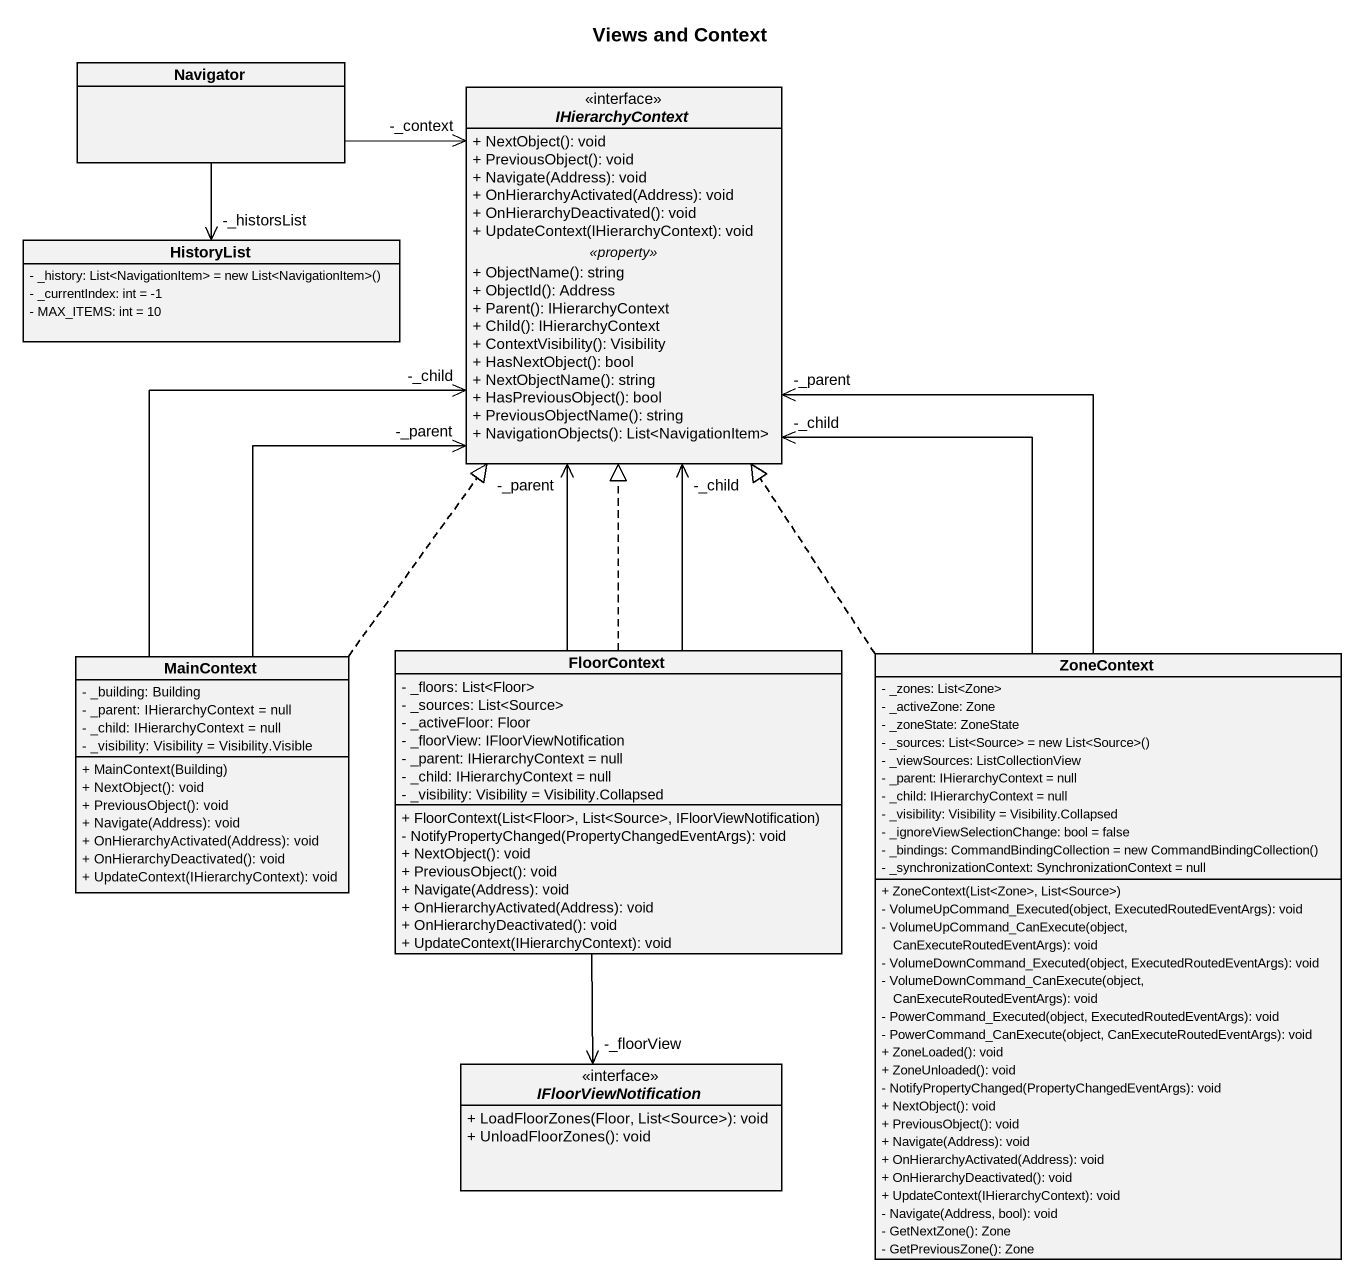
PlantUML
@startuml
title Views and Context
hide circle
hide empty members
skinparam classAttributeIconSize 0
class Navigator
interface IHierarchyContext <<interface>> {
  + NextObject(): void
  + PreviousObject(): void
  + Navigate(Address): void
  + OnHierarchyActivated(Address): void
  + OnHierarchyDeactivated(): void
  + UpdateContext(IHierarchyContext): void
  .. <<property>> ..
  + ObjectName(): string
  + ObjectId(): Address
  + Parent(): IHierarchyContext
  + Child(): IHierarchyContext
  + ContextVisibility(): Visibility
  + HasNextObject(): bool
  + NextObjectName(): string
  + HasPreviousObject(): bool
  + PreviousObjectName(): string
  + NavigationObjects(): List<NavigationItem>
}
class HistoryList {
  {field} - _history: List<NavigationItem> = new List<NavigationItem>()
  - _currentIndex: int = -1
  - MAX_ITEMS: int = 10
}
class MainContext {
  - _building: Building
  - _parent: IHierarchyContext = null
  - _child: IHierarchyContext = null
  - _visibility: Visibility = Visibility.Visible
  + MainContext(Building)
  + NextObject(): void
  + PreviousObject(): void
  + Navigate(Address): void
  + OnHierarchyActivated(Address): void
  + OnHierarchyDeactivated(): void
  + UpdateContext(IHierarchyContext): void
}
class FloorContext {
  - _floors: List<Floor>
  - _sources: List<Source>
  - _activeFloor: Floor
  - _floorView: IFloorViewNotification
  - _parent: IHierarchyContext = null
  - _child: IHierarchyContext = null
  - _visibility: Visibility = Visibility.Collapsed
  + FloorContext(List<Floor>, List<Source>, IFloorViewNotification)
  - NotifyPropertyChanged(PropertyChangedEventArgs): void
  + NextObject(): void
  + PreviousObject(): void
  + Navigate(Address): void
  + OnHierarchyActivated(Address): void
  + OnHierarchyDeactivated(): void
  + UpdateContext(IHierarchyContext): void
}
class ZoneContext {
  - _zones: List<Zone>
  - _activeZone: Zone
  - _zoneState: ZoneState
  {field} - _sources: List<Source> = new List<Source>()
  - _viewSources: ListCollectionView
  - _parent: IHierarchyContext = null
  - _child: IHierarchyContext = null
  - _visibility: Visibility = Visibility.Collapsed
  - _ignoreViewSelectionChange: bool = false
  {field} - _bindings: CommandBindingCollection = new CommandBindingCollection()
  - _synchronizationContext: SynchronizationContext = null
  + ZoneContext(List<Zone>, List<Source>)
  - VolumeUpCommand_Executed(object, ExecutedRoutedEventArgs): void
  - VolumeUpCommand_CanExecute(object, CanExecuteRoutedEventArgs): void
  - VolumeDownCommand_Executed(object, ExecutedRoutedEventArgs): void
  - VolumeDownCommand_CanExecute(object, CanExecuteRoutedEventArgs): void
  - PowerCommand_Executed(object, ExecutedRoutedEventArgs): void
  - PowerCommand_CanExecute(object, CanExecuteRoutedEventArgs): void
  + ZoneLoaded(): void
  + ZoneUnloaded(): void
  - NotifyPropertyChanged(PropertyChangedEventArgs): void
  + NextObject(): void
  + PreviousObject(): void
  + Navigate(Address): void
  + OnHierarchyActivated(Address): void
  + OnHierarchyDeactivated(): void
  + UpdateContext(IHierarchyContext): void
  - Navigate(Address, bool): void
  - GetNextZone(): Zone
  - GetPreviousZone(): Zone
}
interface IFloorViewNotification <<interface>> {
  + LoadFloorZones(Floor, List<Source>): void
  + UnloadFloorZones(): void
}
Navigator -right-> "-_context" IHierarchyContext
Navigator --> "-_historsList" HistoryList
MainContext -up-> "-_parent" IHierarchyContext
MainContext -up-> "-_child" IHierarchyContext
MainContext .up.|> IHierarchyContext
FloorContext -up-> "-_parent" IHierarchyContext
FloorContext -up-> "-_child" IHierarchyContext
FloorContext .up.|> IHierarchyContext
FloorContext --> "-_floorView" IFloorViewNotification
ZoneContext -up-> "-_parent" IHierarchyContext
ZoneContext -up-> "-_child" IHierarchyContext
ZoneContext .up.|> IHierarchyContext
@enduml
